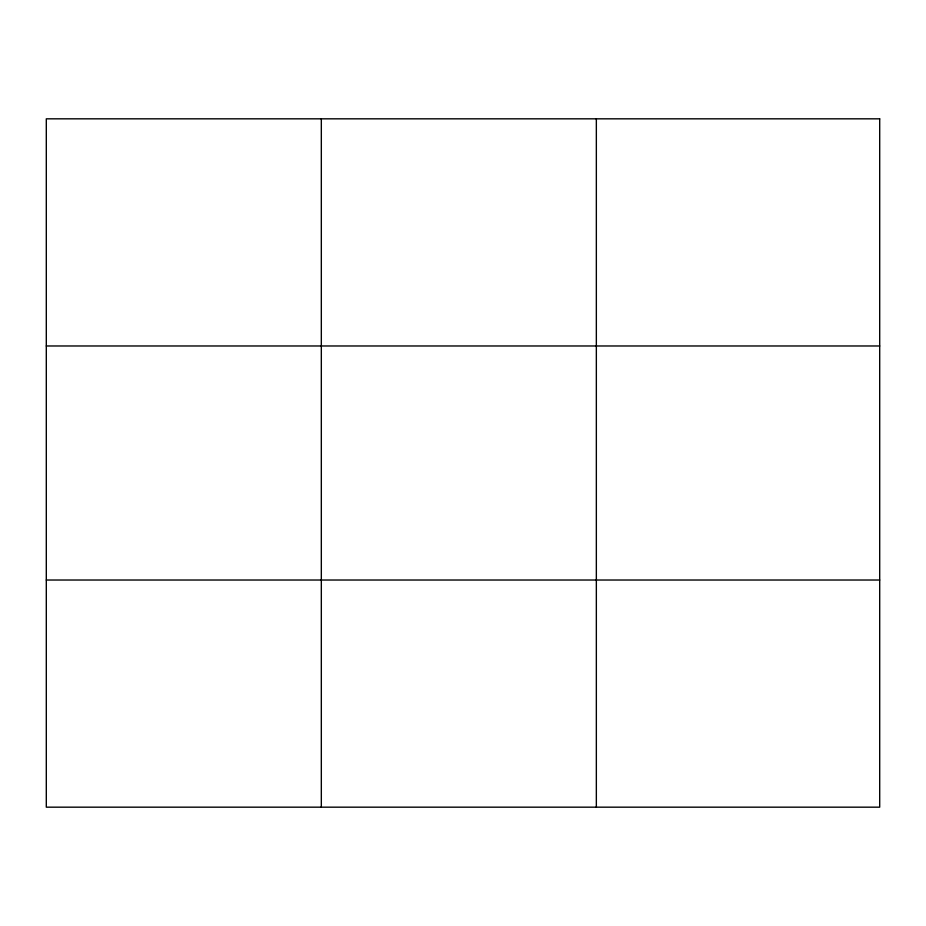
<?xml version="1.0" encoding="UTF-8"?>
<svg xmlns="http://www.w3.org/2000/svg" width="926" height="926" viewBox="0 0 926 926"><rect width="100%" height="100%" fill="white"/><g stroke="black" fill="none" stroke-linecap="round" stroke-linejoin="round"><path stroke-width="1.39" d="M321.322 118.829L321.322 807.171M596.344 118.829L596.344 807.171M46.3 345.977L879.7 345.977M46.3 580.023L879.7 580.023M879.7 118.829L879.7 807.171L46.3 807.171L46.3 118.829L879.7 118.829"/></g></svg>
